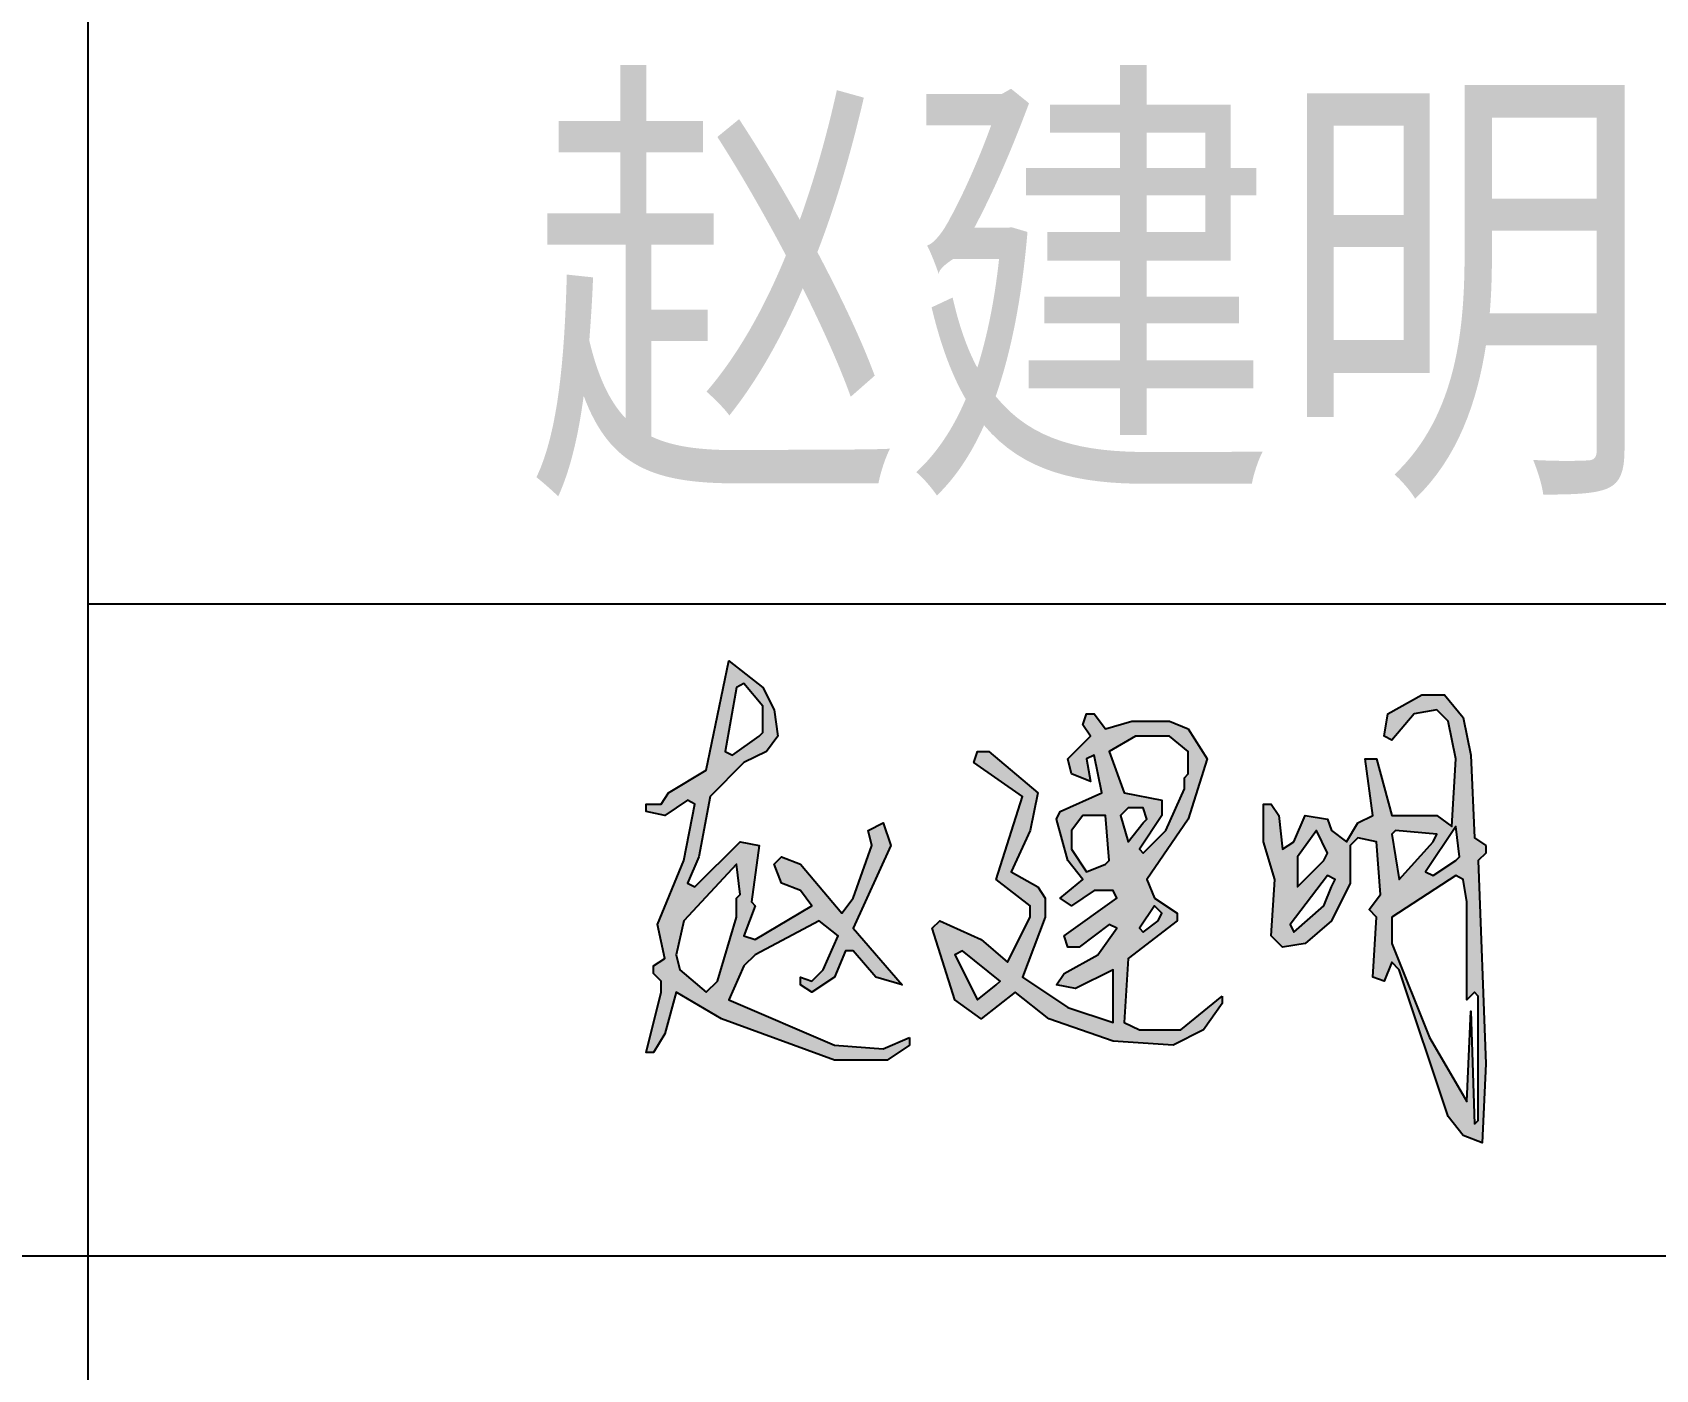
# Model space of a CAD drawing. Extents: x -266287 to 275962, y -324567 to 363765.
# Drawn here: x -78087 to -74777, y 40801 to 43529 of the extents above; entities that cross this region are included whole.
import ezdxf
from ezdxf.enums import TextEntityAlignment as Align

# ---------------------------------------------------------------- set-up
doc = ezdxf.new("R2010")
doc.units = 0
doc.header["$LTSCALE"] = 1000
doc.linetypes.add('LENGSHUI', pattern=[22, 20, -1, 0, -1])
doc.layers.get('0').update_dxf_attribs({"linetype": 'CONTINUOUS'})
doc.layers.add('00签名', color=7, linetype='LENGSHUI')
doc.layers.add('PUB_TITLE', color=4, linetype='CONTINUOUS')
doc.styles.add('-黑体', font='simhei.ttf', dxfattribs={"width": 0.8})

msp = doc.modelspace()

# ---------------------------------------------------------------- hatches: boundary and pattern name
at = {"layer": '00签名', "linetype": 'Continuous'}
h = msp.add_hatch(color=256, dxfattribs=at)
h.paths.add_polyline_path([(-76636.16892, 42039.32428), (-76590.08892, 42062.36428), (-76567.05122, 42093.08582), (-76574.73045, 42146.84505), (-76597.77045, 42192.92505), (-76666.89045, 42246.68428), (-76712.97045, 42023.96582), (-76789.76969, 41977.88582), (-76805.13045, 41954.84582), (-76835.84969, 41954.84582), (-76835.84969, 41939.48505), (-76797.44892, 41931.80582), (-76751.36892, 41962.52505), (-76736.01045, 41954.84582), (-76759.05045, 41839.64582), (-76812.80968, 41709.08505), (-76797.44892, 41639.96505), (-76820.49122, 41624.60428), (-76820.49122, 41609.24582), (-76805.13045, 41593.88505), (-76805.13045, 41570.84505), (-76835.84969, 41447.96582), (-76820.49122, 41447.96582), (-76797.44892, 41486.36428), (-76774.41122, 41570.84505), (-76682.24892, 41517.08582), (-76451.84892, 41432.60505), (-76344.33045, 41432.60505), (-76298.25045, 41463.32428), (-76298.25045, 41478.68505), (-76352.00969, 41455.64505), (-76451.84892, 41463.32428), (-76666.89045, 41555.48428), (-76636.16892, 41624.60428), (-76613.13122, 41647.64428), (-76482.57045, 41716.76428), (-76444.16969, 41686.04505), (-76474.89122, 41616.92505), (-76497.92892, 41593.88505), (-76520.97122, 41601.56428), (-76520.97122, 41586.20582), (-76497.92892, 41570.84505), (-76451.84892, 41601.56428), (-76428.81122, 41655.32582), (-76413.45045, 41655.32582), (-76367.37045, 41601.56428), (-76313.60892, 41586.20582), (-76413.45045, 41701.40582), (-76336.65122, 41870.36505), (-76352.00969, 41916.44505), (-76382.73122, 41901.08428), (-76375.04969, 41870.36505), (-76413.45045, 41762.84428), (-76436.49045, 41732.12505), (-76520.97122, 41831.96428), (-76559.36969, 41847.32505), (-76574.73045, 41831.96428), (-76559.36969, 41793.56582), (-76520.97122, 41778.20505), (-76497.92892, 41747.48582), (-76613.13122, 41678.36582), (-76636.16892, 41686.04505), (-76613.13122, 41747.48582), (-76620.81045, 41755.16505), (-76605.44969, 41870.36505), (-76643.85045, 41878.04428), (-76736.01045, 41785.88428), (-76751.36892, 41793.56582), (-76728.32892, 41847.32505), (-76705.28892, 41970.20428)])
h.paths.add_polyline_path([(-76674.56969, 42062.36428), (-76651.52969, 42192.92505), (-76636.16892, 42200.60428), (-76597.77045, 42154.52428), (-76597.77045, 42100.76505), (-76605.44969, 42093.08582), (-76659.20892, 42054.68505)], flags=16)
h.paths.add_polyline_path([(-76651.52969, 41831.96428), (-76643.85045, 41770.52582), (-76651.52969, 41762.84428), (-76651.52969, 41724.44582), (-76689.93045, 41593.88505), (-76712.97045, 41570.84505), (-76766.72969, 41616.92505), (-76774.41122, 41647.64428), (-76759.05045, 41716.76428)], flags=16)
h = msp.add_hatch(color=256, dxfattribs=at)
h.paths.add_polyline_path([(-75729.92969, 42108.44428), (-75768.33045, 42123.80505), (-75845.12969, 42123.80505), (-75898.89122, 42108.44428), (-75921.92892, 42139.16582), (-75937.28969, 42139.16582), (-75944.97122, 42116.12582), (-75929.61045, 42093.08582), (-75975.69045, 42047.00582), (-75968.00892, 42016.28428), (-75929.61045, 42000.92582), (-75937.28969, 42047.00582), (-75921.92892, 42054.68505), (-75906.57045, 41977.88582), (-75991.05122, 41939.48505), (-75998.73045, 41924.12428), (-75975.69045, 41839.64582), (-75944.97122, 41801.24505), (-75991.05122, 41762.84428), (-75968.00892, 41747.48582), (-75921.92892, 41778.20505), (-75883.53045, 41778.20505), (-75875.84892, 41762.84428), (-75983.36969, 41686.04505), (-75975.69045, 41663.00505), (-75952.65045, 41663.00505), (-75891.20969, 41709.08505), (-75875.84892, 41701.40582), (-75914.24969, 41647.64428), (-75983.36969, 41609.24582), (-75998.73045, 41586.20582), (-75960.32969, 41578.52428), (-75883.53045, 41616.92505), (-75883.53045, 41509.40428), (-75975.69045, 41540.12582), (-76067.85045, 41601.56428), (-76021.77045, 41724.44582), (-76021.77045, 41762.84428), (-76037.13122, 41785.88428), (-76090.89045, 41816.60582), (-76052.48968, 41901.08428), (-76037.13122, 41977.88582), (-76136.97045, 42062.36428), (-76160.01045, 42062.36428), (-76167.68968, 42039.32428), (-76067.85045, 41970.20428), (-76121.60968, 41801.24505), (-76052.48968, 41747.48582), (-76052.48968, 41724.44582), (-76098.56969, 41632.28582), (-76152.32892, 41678.36582), (-76236.80968, 41716.76428), (-76252.17045, 41701.40582), (-76206.09045, 41555.48428), (-76152.32892, 41517.08582), (-76083.20892, 41570.84505), (-76014.08892, 41517.08582), (-75883.53045, 41471.00582), (-75760.65122, 41463.32428), (-75699.21045, 41494.04582), (-75660.80968, 41547.80505), (-75660.80968, 41563.16582), (-75745.29045, 41494.04582), (-75829.76892, 41494.04582), (-75860.49045, 41509.40428), (-75852.81122, 41639.96505), (-75752.96969, 41716.76428), (-75752.96969, 41732.12505), (-75799.04969, 41762.84428), (-75814.41045, 41801.24505), (-75729.92969, 41924.12428), (-75691.52892, 42047.00582)])
h.paths.add_polyline_path([(-75891.20969, 42062.36428), (-75837.45045, 42093.08582), (-75768.33045, 42093.08582), (-75729.92969, 42062.36428), (-75729.92969, 42016.28428), (-75737.60892, 42008.60505), (-75737.60892, 41985.56505), (-75776.00969, 41901.08428), (-75822.08969, 41855.00428), (-75829.76892, 41862.68582), (-75783.68892, 41931.80582), (-75783.68892, 41962.52505), (-75860.49045, 41977.88582)], flags=16)
h.paths.add_polyline_path([(-75898.89122, 41931.80582), (-75891.20969, 41839.64582), (-75898.89122, 41831.96428), (-75937.28969, 41816.60582), (-75968.00892, 41862.68582), (-75968.00892, 41901.08428), (-75944.97122, 41931.80582)], flags=16)
h.paths.add_polyline_path([(-75852.81122, 41947.16428), (-75822.08969, 41947.16428), (-75814.41045, 41924.12428), (-75822.08969, 41916.44505), (-75852.81122, 41878.04428), (-75868.16969, 41931.80582)], flags=16)
h.paths.add_polyline_path([(-75799.04969, 41747.48582), (-75783.68892, 41732.12505), (-75791.37045, 41716.76428), (-75822.08969, 41693.72428), (-75829.76892, 41701.40582)], flags=16)
h.paths.add_polyline_path([(-76190.72969, 41655.32582), (-76113.93045, 41593.88505), (-76121.60968, 41586.20582), (-76160.01045, 41555.48428), (-76206.09045, 41647.64428)], flags=16)
h.paths.add_polyline_path([(-75345.92892, 42047.00582), (-75368.97122, 42047.00582), (-75353.61045, 41931.80582), (-75384.32969, 41916.44505), (-75407.36969, 41878.04428), (-75438.08892, 41901.08428), (-75445.77045, 41924.12428), (-75491.85045, 41931.80582), (-75514.89045, 41878.04428), (-75537.93045, 41862.68582), (-75545.60968, 41931.80582), (-75560.97045, 41954.84582), (-75576.32892, 41954.84582), (-75576.32892, 41878.04428), (-75553.28892, 41801.24505), (-75560.97045, 41686.04505), (-75537.93045, 41663.00505), (-75491.85045, 41670.68428), (-75438.08892, 41716.76428), (-75399.69045, 41793.56582), (-75399.69045, 41870.36505), (-75384.32969, 41885.72582), (-75345.92892, 41878.04428), (-75338.24969, 41770.52582), (-75361.28969, 41739.80428), (-75345.92892, 41724.44582), (-75353.61045, 41601.56428), (-75330.57045, 41593.88505), (-75315.20969, 41632.28582), (-75299.84892, 41616.92505), (-75200.00969, 41317.40505), (-75169.29045, 41279.00428), (-75130.88969, 41263.64582), (-75123.21045, 41424.92582), (-75138.57122, 41839.64582), (-75123.21045, 41855.00428), (-75123.21045, 41870.36505), (-75146.25045, 41885.72582), (-75153.92969, 42054.68505), (-75169.29045, 42131.48428), (-75207.68892, 42177.56428), (-75253.76892, 42177.56428), (-75322.89122, 42139.16582), (-75330.57045, 42093.08582), (-75315.20969, 42085.40428), (-75269.12969, 42139.16582), (-75223.04969, 42146.84505), (-75200.00969, 42123.80505), (-75184.65122, 42047.00582), (-75192.33045, 41908.76582), (-75223.04969, 41931.80582), (-75315.20969, 41931.80582)])
h.paths.add_polyline_path([(-75307.53045, 41901.08428), (-75223.04969, 41893.40505), (-75230.73122, 41878.04428), (-75299.84892, 41801.24505), (-75315.20969, 41893.40505)], flags=16)
h.paths.add_polyline_path([(-75445.77045, 41855.00428), (-75453.44969, 41839.64582), (-75507.20892, 41785.88428), (-75507.20892, 41847.32505), (-75468.81045, 41901.08428)], flags=16)
h.paths.add_polyline_path([(-75184.65122, 41908.76582), (-75176.96969, 41847.32505), (-75184.65122, 41839.64582), (-75230.73122, 41808.92428), (-75246.08969, 41816.60582)], flags=16)
h.paths.add_polyline_path([(-75430.40968, 41801.24505), (-75438.08892, 41785.88428), (-75453.44969, 41747.48582), (-75514.89045, 41693.72428), (-75522.56969, 41709.08505), (-75445.77045, 41808.92428)], flags=16)
h.paths.add_polyline_path([(-75184.65122, 41808.92428), (-75169.29045, 41801.24505), (-75161.60892, 41755.16505), (-75161.60892, 41555.48428), (-75146.25045, 41570.84505), (-75138.57122, 41563.16582), (-75138.57122, 41309.72582), (-75146.25045, 41302.04428), (-75153.92969, 41532.44428), (-75161.60892, 41348.12428), (-75238.41045, 41478.68505), (-75315.20969, 41670.68428), (-75315.20969, 41724.44582)], flags=16)

# ---------------------------------------------------------------- linework, layer by layer
for points in [[(-76298.25045, 41478.68505), (-76298.25045, 41463.32428), (-76344.33045, 41432.60505), (-76451.84892, 41432.60505), (-76682.24892, 41517.08582), (-76774.41122, 41570.84505), (-76797.44892, 41486.36428), (-76820.49122, 41447.96582), (-76835.84969, 41447.96582), (-76805.13045, 41570.84505), (-76805.13045, 41593.88505), (-76820.49122, 41609.24582), (-76820.49122, 41624.60428), (-76797.44892, 41639.96505), (-76812.80968, 41709.08505), (-76759.05045, 41839.64582), (-76736.01045, 41954.84582), (-76751.36892, 41962.52505), (-76797.44892, 41931.80582), (-76835.84969, 41939.48505), (-76835.84969, 41954.84582), (-76805.13045, 41954.84582), (-76789.76969, 41977.88582), (-76712.97045, 42023.96582), (-76666.89045, 42246.68428), (-76597.77045, 42192.92505), (-76574.73045, 42146.84505), (-76567.05122, 42093.08582), (-76590.08892, 42062.36428), (-76636.16892, 42039.32428), (-76705.28892, 41970.20428), (-76728.32892, 41847.32505), (-76751.36892, 41793.56582), (-76736.01045, 41785.88428), (-76643.85045, 41878.04428), (-76605.44969, 41870.36505), (-76620.81045, 41755.16505), (-76613.13122, 41747.48582), (-76636.16892, 41686.04505), (-76613.13122, 41678.36582), (-76497.92892, 41747.48582), (-76520.97122, 41778.20505), (-76559.36969, 41793.56582), (-76574.73045, 41831.96428), (-76559.36969, 41847.32505), (-76520.97122, 41831.96428), (-76436.49045, 41732.12505), (-76413.45045, 41762.84428), (-76375.04969, 41870.36505), (-76382.73122, 41901.08428), (-76352.00969, 41916.44505), (-76336.65122, 41870.36505), (-76413.45045, 41701.40582), (-76313.60892, 41586.20582), (-76367.37045, 41601.56428), (-76413.45045, 41655.32582), (-76428.81122, 41655.32582), (-76451.84892, 41601.56428), (-76497.92892, 41570.84505), (-76520.97122, 41586.20582), (-76520.97122, 41601.56428), (-76497.92892, 41593.88505), (-76474.89122, 41616.92505), (-76444.16969, 41686.04505), (-76482.57045, 41716.76428), (-76613.13122, 41647.64428), (-76636.16892, 41624.60428), (-76666.89045, 41555.48428), (-76451.84892, 41463.32428), (-76352.00969, 41455.64505), (-76298.25045, 41478.68505)], [(-76605.44969, 42093.08582), (-76597.77045, 42100.76505), (-76597.77045, 42154.52428), (-76636.16892, 42200.60428), (-76651.52969, 42192.92505), (-76674.56969, 42062.36428), (-76659.20892, 42054.68505), (-76605.44969, 42093.08582)], [(-75123.21045, 41870.36505), (-75123.21045, 41855.00428), (-75138.57122, 41839.64582), (-75123.21045, 41424.92582), (-75130.88969, 41263.64582), (-75169.29045, 41279.00428), (-75200.00969, 41317.40505), (-75299.84892, 41616.92505), (-75315.20969, 41632.28582), (-75330.57045, 41593.88505), (-75353.61045, 41601.56428), (-75345.92892, 41724.44582), (-75361.28969, 41739.80428), (-75338.24969, 41770.52582), (-75345.92892, 41878.04428), (-75384.32969, 41885.72582), (-75399.69045, 41870.36505), (-75399.69045, 41793.56582), (-75438.08892, 41716.76428), (-75491.85045, 41670.68428), (-75537.93045, 41663.00505), (-75560.97045, 41686.04505), (-75553.28892, 41801.24505), (-75576.32892, 41878.04428), (-75576.32892, 41954.84582), (-75560.97045, 41954.84582), (-75545.60968, 41931.80582), (-75537.93045, 41862.68582), (-75514.89045, 41878.04428), (-75491.85045, 41931.80582), (-75445.77045, 41924.12428), (-75438.08892, 41901.08428), (-75407.36969, 41878.04428), (-75384.32969, 41916.44505), (-75353.61045, 41931.80582), (-75368.97122, 42047.00582), (-75345.92892, 42047.00582), (-75315.20969, 41931.80582), (-75223.04969, 41931.80582), (-75192.33045, 41908.76582), (-75184.65122, 42047.00582), (-75200.00969, 42123.80505), (-75223.04969, 42146.84505), (-75269.12969, 42139.16582), (-75315.20969, 42085.40428), (-75330.57045, 42093.08582), (-75322.89122, 42139.16582), (-75253.76892, 42177.56428), (-75207.68892, 42177.56428), (-75169.29045, 42131.48428), (-75153.92969, 42054.68505), (-75146.25045, 41885.72582), (-75123.21045, 41870.36505)], [(-75660.80968, 41563.16582), (-75660.80968, 41547.80505), (-75699.21045, 41494.04582), (-75760.65122, 41463.32428), (-75883.53045, 41471.00582), (-76014.08892, 41517.08582), (-76083.20892, 41570.84505), (-76152.32892, 41517.08582), (-76206.09045, 41555.48428), (-76252.17045, 41701.40582), (-76236.80968, 41716.76428), (-76152.32892, 41678.36582), (-76098.56969, 41632.28582), (-76052.48968, 41724.44582), (-76052.48968, 41747.48582), (-76121.60968, 41801.24505), (-76067.85045, 41970.20428), (-76167.68968, 42039.32428), (-76160.01045, 42062.36428), (-76136.97045, 42062.36428), (-76037.13122, 41977.88582), (-76052.48968, 41901.08428), (-76090.89045, 41816.60582), (-76037.13122, 41785.88428), (-76021.77045, 41762.84428), (-76021.77045, 41724.44582), (-76067.85045, 41601.56428), (-75975.69045, 41540.12582), (-75883.53045, 41509.40428), (-75883.53045, 41616.92505), (-75960.32969, 41578.52428), (-75998.73045, 41586.20582), (-75983.36969, 41609.24582), (-75914.24969, 41647.64428), (-75875.84892, 41701.40582), (-75891.20969, 41709.08505), (-75952.65045, 41663.00505), (-75975.69045, 41663.00505), (-75983.36969, 41686.04505), (-75875.84892, 41762.84428), (-75883.53045, 41778.20505), (-75921.92892, 41778.20505), (-75968.00892, 41747.48582), (-75991.05122, 41762.84428), (-75944.97122, 41801.24505), (-75975.69045, 41839.64582), (-75998.73045, 41924.12428), (-75991.05122, 41939.48505), (-75906.57045, 41977.88582), (-75921.92892, 42054.68505), (-75937.28969, 42047.00582), (-75929.61045, 42000.92582), (-75968.00892, 42016.28428), (-75975.69045, 42047.00582), (-75929.61045, 42093.08582), (-75944.97122, 42116.12582), (-75937.28969, 42139.16582), (-75921.92892, 42139.16582), (-75898.89122, 42108.44428), (-75845.12969, 42123.80505), (-75768.33045, 42123.80505), (-75729.92969, 42108.44428), (-75691.52892, 42047.00582), (-75729.92969, 41924.12428), (-75814.41045, 41801.24505), (-75799.04969, 41762.84428), (-75752.96969, 41732.12505), (-75752.96969, 41716.76428), (-75852.81122, 41639.96505), (-75860.49045, 41509.40428), (-75829.76892, 41494.04582), (-75745.29045, 41494.04582), (-75660.80968, 41563.16582)], [(-75737.60892, 42008.60505), (-75729.92969, 42016.28428), (-75729.92969, 42062.36428), (-75768.33045, 42093.08582), (-75837.45045, 42093.08582), (-75891.20969, 42062.36428), (-75860.49045, 41977.88582), (-75783.68892, 41962.52505), (-75783.68892, 41931.80582), (-75829.76892, 41862.68582), (-75822.08969, 41855.00428), (-75776.00969, 41901.08428), (-75737.60892, 41985.56505), (-75737.60892, 42008.60505)], [(-75822.08969, 41916.44505), (-75814.41045, 41924.12428), (-75822.08969, 41947.16428), (-75852.81122, 41947.16428), (-75868.16969, 41931.80582), (-75852.81122, 41878.04428), (-75822.08969, 41916.44505)], [(-75898.89122, 41831.96428), (-75891.20969, 41839.64582), (-75898.89122, 41931.80582), (-75944.97122, 41931.80582), (-75968.00892, 41901.08428), (-75968.00892, 41862.68582), (-75937.28969, 41816.60582), (-75898.89122, 41831.96428)], [(-75184.65122, 41839.64582), (-75176.96969, 41847.32505), (-75184.65122, 41908.76582), (-75246.08969, 41816.60582), (-75230.73122, 41808.92428), (-75184.65122, 41839.64582)], [(-75453.44969, 41839.64582), (-75445.77045, 41855.00428), (-75468.81045, 41901.08428), (-75507.20892, 41847.32505), (-75507.20892, 41785.88428), (-75453.44969, 41839.64582)], [(-75230.73122, 41878.04428), (-75223.04969, 41893.40505), (-75307.53045, 41901.08428), (-75315.20969, 41893.40505), (-75299.84892, 41801.24505), (-75230.73122, 41878.04428)], [(-76651.52969, 41762.84428), (-76643.85045, 41770.52582), (-76651.52969, 41831.96428), (-76759.05045, 41716.76428), (-76774.41122, 41647.64428), (-76766.72969, 41616.92505), (-76712.97045, 41570.84505), (-76689.93045, 41593.88505), (-76651.52969, 41724.44582), (-76651.52969, 41762.84428)], [(-75438.08892, 41785.88428), (-75430.40968, 41801.24505), (-75445.77045, 41808.92428), (-75522.56969, 41709.08505), (-75514.89045, 41693.72428), (-75453.44969, 41747.48582), (-75438.08892, 41785.88428)], [(-75146.25045, 41302.04428), (-75138.57122, 41309.72582), (-75138.57122, 41563.16582), (-75146.25045, 41570.84505), (-75161.60892, 41555.48428), (-75161.60892, 41755.16505), (-75169.29045, 41801.24505), (-75184.65122, 41808.92428), (-75315.20969, 41724.44582), (-75315.20969, 41670.68428), (-75238.41045, 41478.68505), (-75161.60892, 41348.12428), (-75153.92969, 41532.44428), (-75146.25045, 41302.04428)], [(-75791.37045, 41716.76428), (-75783.68892, 41732.12505), (-75799.04969, 41747.48582), (-75829.76892, 41701.40582), (-75822.08969, 41693.72428), (-75791.37045, 41716.76428)], [(-76121.60968, 41586.20582), (-76113.93045, 41593.88505), (-76190.72969, 41655.32582), (-76206.09045, 41647.64428), (-76160.01045, 41555.48428), (-76121.60968, 41586.20582)]]:
    msp.add_lwpolyline(points, dxfattribs=at)
at = {"layer": 'PUB_TITLE'}
for p, q in [((-77974.04313, 54001.56951), (-77974.04313, 28433.30504)), ((-77974.04313, 42363.02838), (-73764.58828, 42363.02838)), ((-82183.49798, 41033.30504), (-73764.58828, 41033.30504))]:
    msp.add_line(p, q, dxfattribs=at)

# ---------------------------------------------------------------- texts
at = {"style": '-黑体', "width": 0.8}
msp.add_text('赵建明', height=700, dxfattribs=at).set_placement((-77076.8507, 43010.53935, 0.28634), align=Align.MIDDLE_LEFT)

doc.saveas('drawing.dxf')
